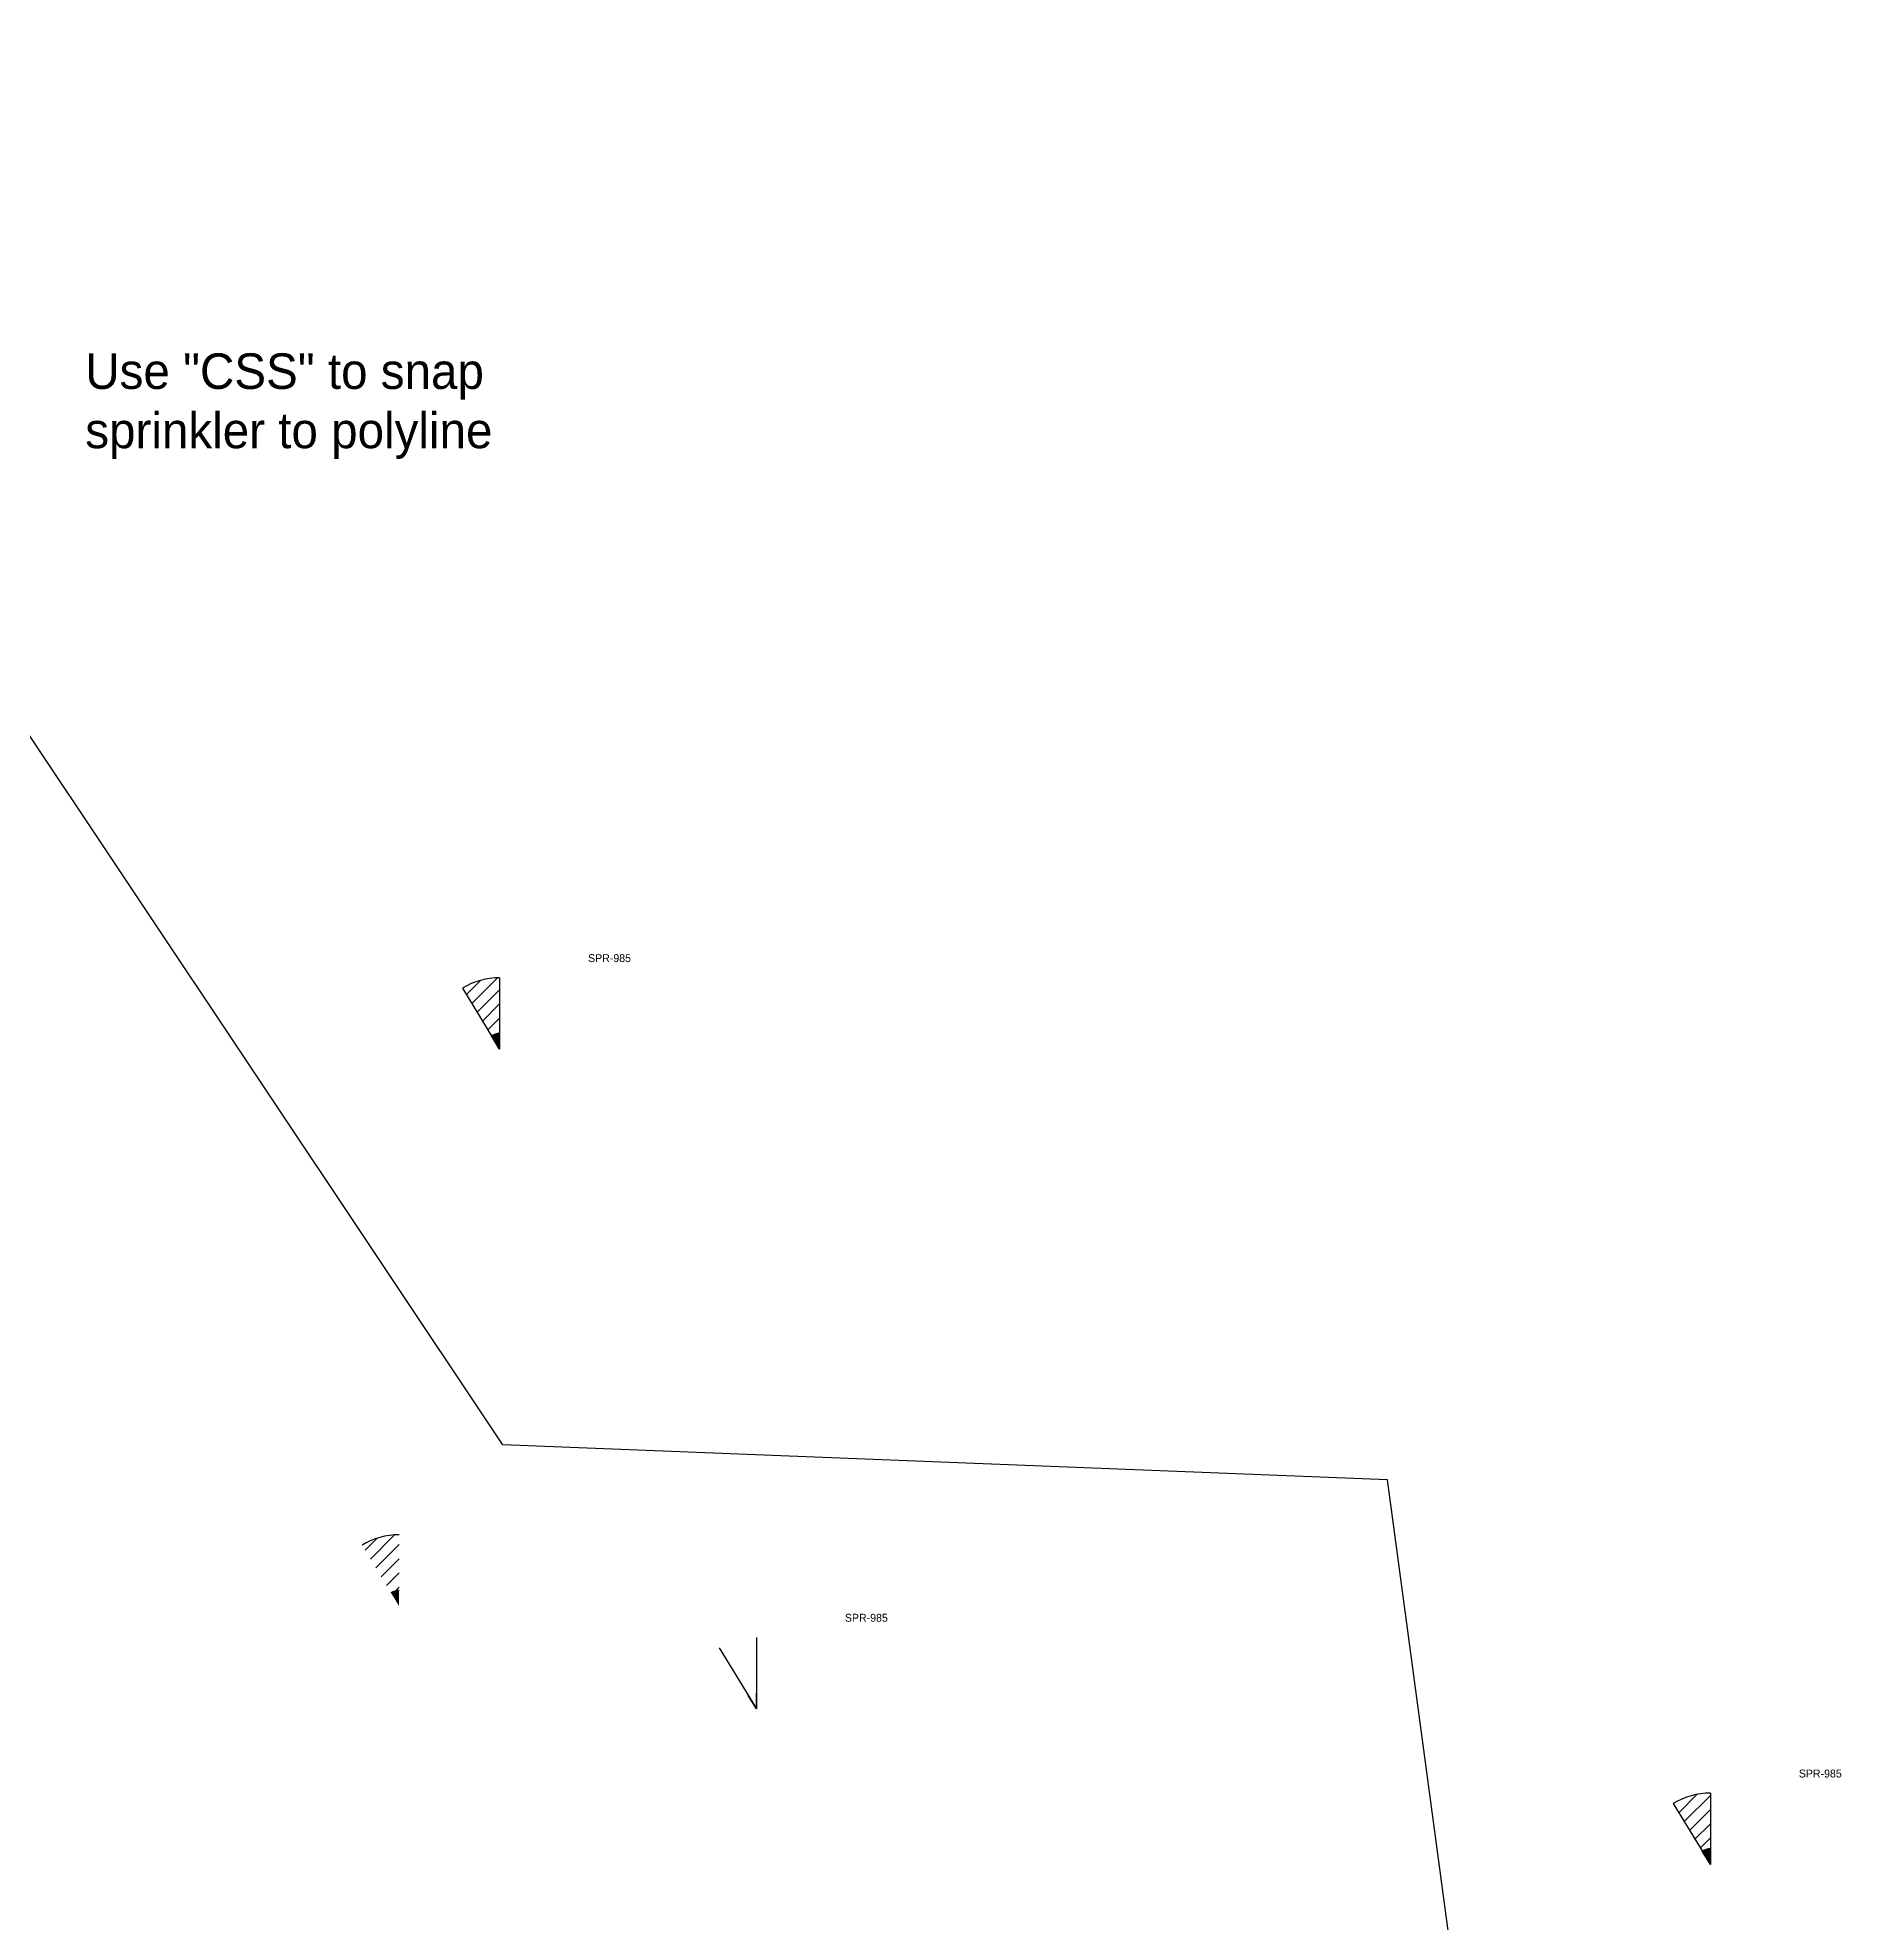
# Model space of a CAD drawing. Header units: millimetres. Extents: x 0 to 12390, y -1520 to 0.
# Drawn here: x 11820 to 12390, y -924 to -328 of the extents above; entities that cross this region are included whole.
import ezdxf

# ---------------------------------------------------------------- set-up
doc = ezdxf.new("R2010")
doc.units = ezdxf.units.MM

# ---------------------------------------------------------------- blocks, each defined once
blk = doc.blocks.new('sprinkler')
for p, q in [((-11.75, 19.33), (0, 0)), ((0, 22.62), (0, 0)), ((0, 0), (-2.6, 4.27)), ((0, 0), (0, 5))]:
    blk.add_line(p, q)
blk.add_attdef('SPRINKLERTYPE', (27.96, 27.56), '', height=2.5)
for tag, p, flags in [('HatchTypeInner', (27.77, 23.36), 9), ('HatchScaleInner', (27.88, 18.81), 9), ('HatchColorInner', (27.99, 13.66), 9), ('InnerLineColor', (28.11, 8.7), 9), ('InnerLineLinetype', (28.22, 3.48), 9), ('HatchTypeOuter', (28.33, -1.27), 9), ('HatchScaleOuter', (28.43, -5.55), 9), ('HatchColorOuter', (28.53, -10.01), 9), ('OuterLineColor', (28.65, -15.27), 9), ('OuterLineLinetype', (28.75, -19.87), 9), ('OuterLineVisisbility', (28.85, -24.15), 9), ('Offset', (28.81, -29.4), 1), ('PolylineHandle', (28.81, -34.02), 1), ('VertexCode', (29.36, -38.31), 1)]:
    blk.add_attdef(tag, p, '', height=2.5, dxfattribs=dict(flags=flags))
blk = doc.blocks.new('18640')
h = blk.add_hatch()
h.set_pattern_fill('ANSI31', color=3, style=0)
edge = h.paths.add_edge_path()
edge.add_line((0, 5), (0, 22.62))
edge.add_arc((0, 0), 22.62, 90, 121.2903)
edge.add_line((-11.75, 19.33), (-2.6, 4.27))
edge.add_arc((0, 0), 5, 90, 121.2903, ccw=False)
h = blk.add_hatch(color=3)
edge = h.paths.add_edge_path()
edge.add_line((0, 0), (0, 5))
edge.add_arc((0, 0), 5, 90, 121.2903)
edge.add_line((-2.6, 4.27), (0, 0))
at = {"color": 3}
for radius in [22.62, 5]:
    blk.add_arc((0, 0), radius, 90, 121.2903, dxfattribs=at)
blk = doc.blocks.new('18663')
h = blk.add_hatch()
h.set_pattern_fill('ANSI31', color=3, style=0)
edge = h.paths.add_edge_path()
edge.add_line((0, 5), (0, 22.62))
edge.add_arc((0, 0), 22.62, 90, 121.2903)
edge.add_line((-11.75, 19.33), (-2.6, 4.27))
edge.add_arc((0, 0), 5, 90, 121.2903, ccw=False)
h = blk.add_hatch(color=3)
edge = h.paths.add_edge_path()
edge.add_line((0, 0), (0, 5))
edge.add_arc((0, 0), 5, 90, 121.2903)
edge.add_line((-2.6, 4.27), (0, 0))
at = {"color": 3}
for radius in [22.62, 5]:
    blk.add_arc((0, 0), radius, 90, 121.2903, dxfattribs=at)
blk = doc.blocks.new('18686')
h = blk.add_hatch()
h.set_pattern_fill('ANSI31', color=3, style=0)
edge = h.paths.add_edge_path()
edge.add_line((0, 5), (0, 22.62))
edge.add_arc((0, 0), 22.62, 90, 121.2903)
edge.add_line((-11.75, 19.33), (-2.6, 4.27))
edge.add_arc((0, 0), 5, 90, 121.2903, ccw=False)
h = blk.add_hatch(color=3)
edge = h.paths.add_edge_path()
edge.add_line((0, 0), (0, 5))
edge.add_arc((0, 0), 5, 90, 121.2903)
edge.add_line((-2.6, 4.27), (0, 0))
at = {"color": 3}
for radius in [22.62, 5]:
    blk.add_arc((0, 0), radius, 90, 121.2903, dxfattribs=at)

msp = doc.modelspace()

# ---------------------------------------------------------------- linework, layer by layer
msp.add_lwpolyline([(11149.9, -893.94, -0.388981), (11433.35, -1114.62, 0.287413), (11639.5, -1346.34), (11922.95, -1478.74), (12313.15, -1276.45), (12246.89, -783.6), (11967.12, -772.56), (11771.12, -478.82), (11766.96, -481.59), (11771.12, -478.82), (11731.53, -419.47), (11733.37, -414.83), (11731.53, -419.47), (11731.53, -419.47), (11453.12, -484.22), (11454.25, -489.09), (11453.12, -484.22), (11304.51, -518.78), (10711.84, -327.52, 0.412877)], format="xyb")

# ---------------------------------------------------------------- block references
for p in [(11966.16, -647.45), (12047.37, -856.08), (12348.98, -905.34)]:
    msp.add_blockref('sprinkler', p).add_auto_attribs({'SPRINKLERTYPE': 'SPR-985'})
for name, p in [('18640', (11966.16, -647.45)), ('18663', (11934.39, -823.62)), ('18686', (12348.98, -905.34))]:
    msp.add_blockref(name, p)

# ---------------------------------------------------------------- texts
for s, p in [('Use "CSS" to snap', (11835.14, -438.61)), ('sprinkler to polyline', (11835.14, -457.36))]:
    msp.add_text(s, height=11.2481).set_placement(p)

doc.saveas('drawing.dxf')
